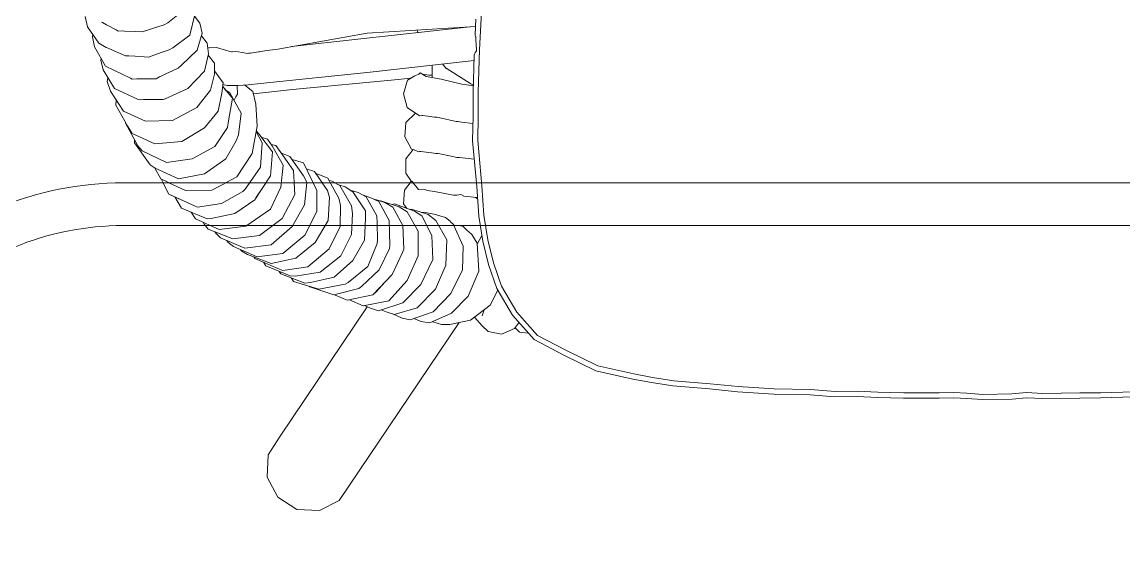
# Model space of a CAD drawing. Header units: centimetres. Extents: x 5488 to 20269, y -31398 to -19684.
# Drawn here: x 11406.94 to 11440.46, y -23804.68 to -23788.26 of the extents above; entities that cross this region are included whole.
import ezdxf

# ---------------------------------------------------------------- set-up
doc = ezdxf.new("R2010")
doc.units = ezdxf.units.CM
doc.set_wipeout_variables(frame=1)
doc.linetypes.add('DOT', pattern=[0.25, 0, -0.25])
doc.layers.add('wipeout', color=7, linetype='Continuous', true_color=0xffffff)
doc.layers.add('xxx_Auto_Kaplama_Ahşap Tarama', color=16, linetype='Continuous', lineweight=5)
doc.layers.add('xxx_Auto_Tefris_Tefris', color=32, linetype='Continuous', lineweight=15)

# ---------------------------------------------------------------- blocks, each defined once
blk = doc.blocks.new('uyt6ueueyu')
at = {"linetype": 'DOT'}
blk.add_wipeout([(-901.908, 523.87), (-841.908, 523.87), (-834.837, 520.941), (-831.908, 513.87), (-831.908, 451.684), (-834.837, 446.799), (-841.908, 443.87), (-901.908, 443.87), (-908.979, 446.799), (-911.908, 453.87), (-911.908, 513.87), (-908.979, 520.941)], dxfattribs=at).dxf.layer = 'wipeout'
at = {"color": 0}
for points in [[(-901.908, 523.87), (-841.908, 523.87, -0.414214), (-831.908, 513.87), (-831.908, 453.87, -0.414214), (-841.908, 443.87), (-901.908, 443.87, -0.414214), (-911.908, 453.87), (-911.908, 513.87, -0.414214)], [(-901.908, 522.57), (-841.908, 522.57, -0.414214), (-833.208, 513.87), (-833.208, 453.87, -0.414214), (-841.908, 445.17), (-901.908, 445.17, -0.414214), (-910.608, 453.87), (-910.608, 513.87, -0.414214)]]:
    blk.add_lwpolyline(points, format="xyb", close=True, dxfattribs=at)
blk = doc.blocks.new('trtetre')
at = {"color": 0, "linetype": 'ByBlock'}
for points in [[(448.233, 28.192), (448.171, 29.349)], [(456.731, 29.005), (456.9, 29.213)], [(457.036, 28.642), (456.886, 29.271)], [(457.708, 29.018), (457.252, 29.378)], [(460.224, 29.21), (460.149, 28.887)], [(448.362, 28.646), (448.337, 29.12)], [(451.645, 28.695), (448.349, 28.899)], [(448.499, 28.889), (448.612, 28.877)], [(451.926, 28.516), (448.612, 28.877)], [(448.775, 28.859), (448.786, 28.872)], [(448.799, 28.857), (448.811, 28.87)], [(456.731, 29.005), (456.665, 28.698)], [(457.708, 29.018), (457.824, 28.956)], [(457.824, 28.956), (458.049, 28.885)], [(458.05, 28.885), (458.203, 28.835)], [(458.39, 28.773), (458.204, 28.835)], [(459.575, 28.955), (459.277, 28.796)], [(459.575, 28.955), (459.694, 29.019)], [(459.729, 29.037), (459.694, 29.019)], [(459.809, 28.398), (460.149, 28.887)], [(448.324, 28.192), (448.34, 28.494)], [(448.345, 28.589), (448.339, 28.566)], [(448.339, 28.566), (448.339, 28.531)], [(448.339, 28.531), (448.34, 28.494)], [(448.345, 28.589), (448.346, 28.592)], [(448.346, 28.592), (448.362, 28.646)], [(450.092, 28.716), (450.136, 28.788)], [(451.645, 28.695), (454.362, 28.216)], [(451.926, 28.516), (453.949, 28.289)], [(456.51, 28.396), (456.687, 28.622)], [(456.82, 28.177), (456.665, 28.698)], [(457.557, 28.253), (457.036, 28.642)], [(458.39, 28.773), (458.398, 28.77)], [(458.49, 28.736), (458.398, 28.77)], [(458.698, 28.747), (458.49, 28.736)], [(459.017, 28.764), (458.698, 28.747)], [(459.017, 28.764), (459.087, 28.767)], [(459.216, 28.764), (459.087, 28.767)], [(459.277, 28.796), (459.216, 28.764)], [(459.941, 28.286), (460.004, 28.589)], [(459.995, 28.667), (460.004, 28.589)], [(448.266, 26.904), (448.233, 28.192)], [(448.324, 28.192), (448.322, 28.157)], [(448.344, 28.131), (448.322, 28.157)], [(454.362, 28.216), (454.687, 28.169)], [(454.687, 28.169), (454.888, 28.14)], [(455.826, 28.142), (455.954, 28.186)], [(455.954, 28.186), (456.228, 28.268)], [(456.228, 28.268), (456.444, 28.25)], [(456.454, 28.251), (456.444, 28.25)], [(456.454, 28.251), (456.458, 28.251)], [(456.494, 28.259), (456.458, 28.251)], [(456.472, 28.074), (456.51, 28.396)], [(457.296, 27.723), (456.82, 28.177)], [(457.557, 28.253), (457.668, 28.191)], [(457.855, 28.132), (457.668, 28.191)], [(459.303, 28.145), (459.524, 28.242)], [(459.589, 28.267), (459.524, 28.242)], [(459.809, 28.398), (459.589, 28.267)], [(459.941, 28.286), (459.602, 27.697)], [(448.35, 28.125), (448.344, 28.131)], [(448.35, 28.125), (448.358, 28.115)], [(448.387, 28.033), (448.358, 28.115)], [(448.387, 28.033), (448.391, 28.022)], [(448.42, 26.901), (448.391, 28.022)], [(451.557, 27.516), (448.395, 27.871)], [(454.888, 28.14), (454.923, 28.135)], [(454.947, 28.131), (454.923, 28.135)], [(454.947, 28.131), (455.199, 28.095)], [(455.199, 28.095), (455.243, 28.089)], [(455.243, 28.089), (455.279, 28.083)], [(455.332, 28.095), (455.279, 28.083)], [(455.332, 28.095), (455.559, 28.132)], [(455.559, 28.132), (455.64, 28.144)], [(455.64, 28.144), (455.738, 28.127)], [(455.761, 28.129), (455.738, 28.127)], [(455.761, 28.129), (455.77, 28.128)], [(455.826, 28.142), (455.77, 28.128)], [(456.292, 27.791), (456.482, 28.029)], [(456.594, 27.542), (456.472, 28.074)], [(458.053, 28.062), (457.855, 28.132)], [(458.053, 28.062), (458.217, 28.004)], [(458.301, 27.97), (458.217, 28.004)], [(458.432, 27.977), (458.301, 27.97)], [(458.7, 27.995), (458.432, 27.977)], [(458.7, 27.995), (458.895, 28.007)], [(458.999, 28.007), (458.895, 28.007)], [(459.087, 28.049), (458.999, 28.007)], [(459.303, 28.145), (459.087, 28.048)], [(459.677, 27.581), (459.747, 27.882)], [(459.742, 27.94), (459.747, 27.882)], [(448.492, 27.163), (449.242, 27.635)], [(449.212, 27.616), (449.239, 27.628)], [(449.239, 27.628), (449.351, 27.764)], [(449.668, 27.728), (449.669, 27.569)], [(449.669, 27.569), (449.669, 27.348)], [(449.856, 27.379), (450.035, 27.497)], [(450.035, 27.497), (450.046, 27.485)], [(451.557, 27.516), (454.894, 27.17)], [(456.027, 27.187), (456.288, 27.55)], [(456.292, 27.791), (456.287, 27.454)], [(457.1, 27.013), (456.594, 27.542)], [(457.296, 27.723), (457.399, 27.635)], [(457.399, 27.635), (457.592, 27.544)], [(457.592, 27.544), (457.749, 27.47)], [(458.842, 27.328), (459.602, 27.697)], [(459.677, 27.581), (459.332, 27.018)], [(448.414, 27.121), (448.492, 27.163)], [(448.763, 27.147), (449.397, 27.301)], [(449.397, 27.301), (449.856, 27.379)], [(449.669, 27.423), (449.672, 27.423)], [(449.766, 27.417), (449.672, 27.423)], [(449.958, 27.456), (449.766, 27.417)], [(449.958, 27.456), (449.998, 27.473)], [(450.046, 27.485), (450.071, 27.457)], [(450.094, 27.447), (450.071, 27.457)], [(450.094, 27.447), (450.199, 27.401)], [(450.419, 27.265), (450.199, 27.401)], [(450.341, 27.328), (450.322, 27.325)], [(450.341, 27.328), (450.699, 27.294)], [(450.541, 26.852), (450.419, 27.265)], [(453.922, 26.984), (450.699, 27.294)], [(455.265, 27.131), (454.894, 27.17)], [(456.027, 27.187), (456.062, 26.875)], [(456.412, 26.961), (456.287, 27.454)], [(457.952, 27.374), (457.749, 27.47)], [(457.952, 27.374), (457.964, 27.368)], [(458.069, 27.311), (457.964, 27.368)], [(458.213, 27.314), (458.069, 27.311)], [(458.491, 27.314), (458.213, 27.314)], [(458.491, 27.314), (458.648, 27.315)], [(458.79, 27.304), (458.648, 27.315)], [(458.842, 27.328), (458.79, 27.304)], [(459.555, 27.229), (459.458, 26.936)], [(459.532, 27.345), (459.555, 27.229)], [(448.266, 26.18), (448.266, 26.904)], [(448.415, 27.095), (448.763, 27.147)], [(448.42, 26.176), (448.42, 26.901)], [(450.425, 26.434), (450.541, 26.852)], [(453.922, 26.984), (455.104, 26.855)], [(455.037, 26.544), (455.119, 26.924)], [(455.119, 26.924), (455.367, 27.122)], [(455.568, 27.103), (455.265, 27.131)], [(455.474, 26.27), (455.821, 26.884)], [(455.568, 27.103), (455.908, 27.108)], [(455.599, 27.104), (455.588, 26.848)], [(455.638, 26.761), (455.588, 26.848)], [(455.74, 26.72), (455.988, 27.012)], [(455.947, 26.963), (455.821, 26.884)], [(455.908, 27.108), (456.033, 27.139)], [(455.936, 26.946), (456.04, 27.076)], [(456.181, 26.327), (456.062, 26.875)], [(456.829, 26.442), (456.412, 26.961)], [(457.815, 26.695), (457.1, 27.013)], [(459.332, 27.018), (458.628, 26.695)], [(459.458, 26.936), (459.061, 26.324)], [(455.037, 26.544), (454.995, 25.867)], [(455.638, 26.761), (455.693, 26.658)], [(455.86, 26.034), (455.74, 26.72)], [(457.815, 26.695), (457.855, 26.678)], [(458.041, 26.678), (457.855, 26.678)], [(458.437, 26.679), (458.041, 26.679)], [(458.437, 26.679), (458.447, 26.679)], [(458.555, 26.676), (458.447, 26.679)], [(458.628, 26.695), (458.555, 26.676)], [(459.291, 26.509), (458.927, 25.865)], [(459.282, 26.665), (459.291, 26.509)], [(448.283, 25.439), (448.266, 26.18)], [(448.437, 25.428), (448.42, 26.176)], [(449.805, 26.176), (449.601, 26.144)], [(449.805, 26.176), (449.963, 26.193)], [(449.957, 26.193), (449.971, 26.198)], [(449.971, 26.198), (450.055, 26.187)], [(450.16, 26.257), (450.055, 26.188)], [(450.173, 26.266), (450.16, 26.257)], [(450.173, 26.266), (450.425, 26.434)], [(450.18, 26.27), (450.467, 25.983)], [(455.564, 25.609), (455.474, 26.27)], [(456.595, 25.822), (456.181, 26.327)], [(457.571, 26.041), (456.829, 26.442)], [(459.061, 26.324), (458.389, 26.027)], [(448.772, 25.992), (448.425, 25.953)], [(448.842, 26.002), (448.772, 25.992)], [(448.879, 26.008), (448.842, 26.002)], [(448.879, 26.008), (448.921, 26.014)], [(448.921, 26.014), (448.938, 26.014)], [(449.478, 26.139), (448.938, 26.014)], [(449.478, 26.139), (449.476, 26.138)], [(449.529, 26.141), (449.478, 26.139)], [(449.529, 26.141), (449.601, 26.144)], [(450.498, 25.55), (450.467, 25.983)], [(454.995, 25.867), (455.147, 25.039)], [(455.86, 26.034), (455.895, 25.832)], [(456.284, 25.249), (455.895, 25.832)], [(457.283, 25.401), (456.595, 25.822)], [(458.389, 26.027), (457.571, 26.041)], [(459.001, 25.966), (458.625, 25.27)], [(458.927, 25.865), (458.794, 25.647)], [(459, 25.993), (459.001, 25.966)], [(450.294, 25.17), (450.498, 25.55)], [(454.943, 25.64), (454.526, 25.087)], [(454.868, 25.541), (454.679, 25.474)], [(455.025, 25.704), (454.841, 25.365)], [(454.943, 25.64), (455.021, 25.73)], [(455.564, 25.609), (455.63, 25.425)], [(458.794, 25.647), (458.101, 25.338)], [(448.16, 24.054), (448.283, 25.439)], [(448.313, 24.036), (448.437, 25.428)], [(450.108, 25.099), (450.216, 25.147)], [(450.216, 25.147), (450.249, 25.16)], [(450.472, 24.875), (450.249, 25.16)], [(450.257, 25.15), (450.294, 25.17)], [(454.535, 25.276), (454.199, 24.681)], [(454.269, 25.073), (454.428, 25.285)], [(454.562, 25.314), (454.428, 25.285)], [(454.679, 25.474), (454.535, 25.276)], [(454.841, 25.365), (454.89, 24.624)], [(455.945, 24.875), (455.63, 25.425)], [(456.969, 24.875), (456.284, 25.249)], [(458.101, 25.338), (457.283, 25.401)], [(458.722, 25.368), (458.247, 24.694)], [(458.625, 25.27), (458.488, 25.119)], [(458.72, 25.447), (458.722, 25.368)], [(448.387, 24.865), (448.839, 24.915)], [(448.839, 24.915), (448.877, 24.917)], [(448.877, 24.917), (448.915, 24.919)], [(449.089, 24.955), (448.915, 24.919)], [(449.089, 24.955), (449.489, 25.044)], [(449.489, 25.044), (449.559, 25.043)], [(449.559, 25.043), (449.619, 25.046)], [(449.693, 25.055), (449.619, 25.046)], [(449.693, 25.055), (450.014, 25.099)], [(450.014, 25.099), (450.028, 25.1)], [(450.028, 25.1), (450.053, 25.105)], [(450.053, 25.105), (450.085, 25.089)], [(450.108, 25.099), (450.085, 25.089)], [(450.472, 24.875), (450.468, 24.44)], [(453.999, 24.95), (453.586, 24.363)], [(453.931, 24.854), (453.587, 24.754)], [(454.269, 25.073), (453.887, 24.523)], [(454.251, 25.047), (453.999, 24.95)], [(454.526, 25.087), (454.588, 24.36)], [(455.147, 25.039), (455.611, 24.334)], [(456.591, 24.423), (455.945, 24.875)], [(457.749, 24.761), (456.969, 24.875)], [(458.488, 25.119), (457.749, 24.761)], [(453.248, 24.49), (452.856, 23.915)], [(453.453, 24.483), (453.181, 23.918)], [(453.497, 24.572), (453.248, 24.49)], [(453.453, 24.483), (453.587, 24.754)], [(453.887, 24.523), (453.85, 23.797)], [(454.199, 24.681), (454.267, 24.014)], [(454.89, 24.624), (455.358, 23.954)], [(458.092, 24.593), (457.381, 24.269)], [(457.923, 24.272), (458.117, 24.609)], [(458.247, 24.694), (458.092, 24.593)], [(450.164, 24.049), (450.277, 24.186)], [(450.277, 24.186), (450.293, 24.187)], [(450.293, 24.187), (450.468, 24.44)], [(450.312, 24.196), (450.305, 24.204)], [(450.506, 23.921), (450.312, 24.196)], [(452.473, 24.067), (452.714, 24.195)], [(452.843, 24.291), (452.507, 23.677)], [(452.806, 24.223), (452.714, 24.195)], [(452.843, 24.291), (453.111, 24.4)], [(453.207, 24.43), (453.111, 24.4)], [(453.481, 24.168), (453.586, 24.363)], [(453.481, 24.168), (453.548, 23.475)], [(454.588, 24.36), (455.031, 23.688)], [(455.611, 24.334), (456.367, 23.928)], [(457.381, 24.269), (456.591, 24.423)], [(457.173, 23.913), (457.923, 24.272)], [(457.675, 23.807), (457.912, 24.267)], [(448.097, 23.16), (448.16, 24.054)], [(448.251, 23.135), (448.313, 24.036)], [(449.021, 23.776), (449.597, 23.88)], [(449.597, 23.88), (449.816, 23.91)], [(449.816, 23.91), (449.861, 23.932)], [(449.861, 23.932), (450.079, 23.947)], [(450.079, 23.947), (450.081, 23.947)], [(450.081, 23.947), (450.164, 24.049)], [(450.541, 23.505), (450.506, 23.921)], [(451.681, 23.718), (451.924, 23.857)], [(452.086, 23.878), (451.7, 23.298)], [(452.161, 23.925), (451.924, 23.857)], [(452.317, 24.022), (452.086, 23.878)], [(452.473, 24.067), (452.118, 23.444)], [(452.508, 24.086), (452.317, 24.022)], [(452.791, 23.705), (452.856, 23.915)], [(453.181, 23.918), (453.175, 23.273)], [(454.267, 24.014), (454.589, 23.344)], [(454.824, 24.002), (454.86, 23.946)], [(454.86, 23.946), (454.923, 23.849)], [(454.923, 23.849), (455.022, 23.695)], [(455.424, 23.887), (455.358, 23.954)], [(455.424, 23.887), (456.08, 23.518)], [(456.367, 23.928), (457.173, 23.913)], [(456.903, 23.449), (457.675, 23.807)], [(457.489, 23.714), (457.675, 23.807)], [(448.287, 23.659), (448.353, 23.704)], [(448.29, 23.696), (448.312, 23.7)], [(448.312, 23.7), (448.701, 23.74)], [(448.701, 23.74), (448.795, 23.793)], [(448.795, 23.793), (448.914, 23.775)], [(448.914, 23.775), (448.972, 23.769)], [(448.977, 23.77), (448.972, 23.769)], [(448.977, 23.77), (449.021, 23.776)], [(450.815, 23.506), (450.207, 23.284)], [(450.541, 23.505), (450.434, 23.367)], [(451.235, 23.597), (450.668, 23.419)], [(450.815, 23.506), (450.885, 23.488)], [(450.862, 23.411), (451.104, 23.553)], [(451.292, 23.584), (450.973, 23)], [(451.495, 23.676), (451.104, 23.553)], [(451.235, 23.597), (451.24, 23.596)], [(451.292, 23.584), (451.535, 23.695)], [(451.681, 23.718), (451.355, 23.142)], [(451.786, 23.778), (451.535, 23.695)], [(452.455, 23.461), (452.507, 23.677)], [(452.791, 23.705), (452.828, 23.001)], [(453.548, 23.475), (453.929, 22.815)], [(453.85, 23.797), (454.234, 23.065)], [(455.022, 23.695), (455.048, 23.655)], [(455.048, 23.655), (455.066, 23.626)], [(455.066, 23.626), (455.672, 23.214)], [(456.08, 23.518), (456.807, 23.409)], [(457.054, 23.519), (457.489, 23.714)], [(457.291, 23.375), (457.495, 23.717)], [(447.974, 22.416), (448.097, 23.16)], [(448.126, 22.378), (448.251, 23.135)], [(449.607, 23.2), (449.261, 23.09)], [(449.561, 23.006), (449.794, 23.18)], [(449.607, 23.2), (449.777, 23.229)], [(449.985, 23.142), (449.683, 22.544)], [(449.777, 23.229), (449.913, 23.253)], [(450.298, 23.343), (449.794, 23.18)], [(449.991, 23.243), (449.913, 23.253)], [(449.985, 23.142), (450.207, 23.284)], [(450.424, 23.261), (450.093, 22.679)], [(450.298, 23.343), (450.345, 23.334)], [(450.424, 23.261), (450.668, 23.419)], [(450.862, 23.411), (450.565, 22.849)], [(451.355, 23.142), (451.339, 22.917)], [(451.696, 23.068), (451.7, 23.298)], [(452.089, 23.215), (452.118, 23.444)], [(452.089, 23.215), (452.123, 22.576)], [(452.455, 23.461), (452.471, 22.822)], [(453.175, 23.273), (453.544, 22.56)], [(454.589, 23.344), (455.336, 22.832)], [(455.672, 23.214), (456.391, 23.061)], [(456.51, 23.055), (457.291, 23.375)], [(456.807, 23.409), (456.903, 23.449)], [(456.865, 23.056), (457, 23.256)], [(448.607, 22.703), (448.738, 22.832)], [(449.017, 22.875), (448.727, 22.223)], [(448.738, 22.832), (448.876, 22.848)], [(448.876, 22.848), (448.989, 22.86)], [(449.014, 22.869), (448.989, 22.86)], [(449.03, 22.886), (449.017, 22.875)], [(449.034, 22.889), (449.03, 22.886)], [(449.034, 22.889), (449.108, 22.965)], [(449.118, 22.98), (449.108, 22.965)], [(449.118, 22.98), (449.261, 23.09)], [(449.561, 23.006), (449.219, 22.412)], [(450.565, 22.849), (450.534, 22.128)], [(450.973, 23), (450.952, 22.25)], [(451.339, 22.917), (451.336, 22.414)], [(451.696, 23.068), (451.725, 22.402)], [(452.471, 22.822), (452.801, 22.139)], [(452.828, 23.001), (453.223, 22.334)], [(453.929, 22.815), (454.568, 22.265)], [(454.234, 23.065), (454.918, 22.543)], [(455.336, 22.832), (456.149, 22.73)], [(456.149, 22.73), (456.865, 23.056)], [(456.391, 23.061), (456.51, 23.055)], [(456.48, 22.737), (456.605, 22.891)], [(456.605, 22.891), (456.647, 22.957)], [(448.152, 22.538), (448.156, 22.537)], [(448.156, 22.537), (448.165, 22.532)], [(448.165, 22.532), (448.166, 22.529)], [(448.166, 22.53), (448.294, 22.298)], [(448.465, 22.58), (448.295, 22.316)], [(448.554, 22.657), (448.465, 22.58)], [(448.554, 22.657), (448.607, 22.703)], [(449.683, 22.544), (449.65, 21.814)], [(450.093, 22.679), (450.09, 21.923)], [(452.123, 22.576), (452.451, 21.927)], [(453.544, 22.56), (454.208, 21.999)], [(454.918, 22.543), (455.727, 22.443)], [(455.369, 22.159), (456.11, 22.479)], [(455.727, 22.443), (456.48, 22.737)], [(456.11, 22.479), (456.253, 22.613)], [(456.253, 22.613), (456.281, 22.659)], [(447.804, 21.72), (447.974, 22.416)], [(447.953, 21.669), (448.126, 22.378)], [(448.295, 22.316), (448.251, 21.457)], [(448.727, 22.223), (448.741, 21.502)], [(449.219, 22.412), (449.25, 21.643)], [(450.57, 22.028), (450.534, 22.128)], [(450.964, 22.149), (450.952, 22.25)], [(450.964, 22.149), (451.284, 21.507)], [(451.336, 22.414), (451.338, 22.307)], [(451.338, 22.307), (451.629, 21.607)], [(451.725, 22.402), (452.078, 21.781)], [(452.801, 22.139), (453.451, 21.597)], [(453.223, 22.334), (453.815, 21.854)], [(454.568, 22.265), (455.369, 22.159)], [(454.995, 21.897), (455.715, 22.211)], [(455.715, 22.211), (455.873, 22.329)], [(455.873, 22.329), (455.91, 22.393)], [(449.65, 21.814), (450.009, 21.058)], [(450.09, 21.923), (450.426, 21.179)], [(450.57, 22.028), (450.879, 21.38)], [(452.451, 21.927), (453.071, 21.435)], [(453.815, 21.854), (454.562, 21.691)], [(454.208, 21.999), (454.995, 21.897)], [(454.362, 21.54), (455.066, 21.85)], [(454.562, 21.691), (455.285, 21.965)], [(455.066, 21.85), (455.098, 21.894)], [(455.285, 21.965), (455.462, 22.068)], [(455.462, 22.068), (455.495, 22.115)], [(447.564, 21.01), (447.804, 21.72)], [(447.706, 20.939), (447.953, 21.669)], [(448.251, 21.457), (448.577, 20.704)], [(448.741, 21.502), (449.098, 20.785)], [(449.25, 21.643), (449.569, 20.911)], [(451.284, 21.507), (451.818, 20.994)], [(451.629, 21.607), (452.224, 21.115)], [(452.078, 21.781), (452.653, 21.282)], [(453.451, 21.597), (454.211, 21.483)], [(453.992, 21.318), (454.728, 21.621)], [(454.211, 21.483), (454.362, 21.54)], [(454.274, 21.378), (454.324, 21.455)], [(454.728, 21.621), (454.796, 21.731)], [(450.426, 21.179), (450.988, 20.562)], [(450.879, 21.38), (450.89, 21.362)], [(450.89, 21.362), (451.47, 20.742)], [(451.103, 21.135), (451.382, 20.828)], [(452.653, 21.282), (453.37, 21.118)], [(453.071, 21.435), (453.839, 21.309)], [(453.118, 20.919), (453.882, 21.149)], [(453.37, 21.118), (453.541, 21.098)], [(453.541, 21.098), (454.274, 21.378)], [(453.839, 21.309), (453.992, 21.318)], [(453.882, 21.149), (453.947, 21.253)], [(447.097, 20.219), (447.564, 21.01)], [(447.224, 20.122), (447.706, 20.939)], [(447.672, 20.88), (447.906, 20.426)], [(449.098, 20.785), (449.636, 20.224)], [(449.569, 20.911), (450.122, 20.35)], [(450.009, 21.058), (450.564, 20.501)], [(451.382, 20.828), (451.47, 20.742)], [(451.818, 20.994), (451.9, 20.938)], [(451.9, 20.938), (452.661, 20.741)], [(452.314, 21.069), (452.224, 21.115)], [(452.314, 21.069), (453.118, 20.919)], [(452.661, 20.741), (453.393, 20.988)], [(453.393, 20.988), (453.41, 21.007)], [(448.577, 20.704), (449.08, 20.184)], [(450.564, 20.501), (451.298, 20.258)], [(450.988, 20.562), (451.771, 20.411)], [(451.47, 20.742), (452.253, 20.576)], [(451.771, 20.411), (452.186, 20.591)], [(452.253, 20.576), (452.643, 20.746)], [(446.463, 19.508), (447.097, 20.219)], [(446.562, 19.38), (447.224, 20.122)], [(447.906, 20.426), (448.502, 19.975)], [(448.087, 20.289), (448.149, 20.1)], [(449.08, 20.184), (449.735, 19.886)], [(449.636, 20.224), (450.333, 19.977)], [(450.122, 20.35), (450.821, 20.147)], [(450.584, 20.03), (450.868, 20.161)], [(450.821, 20.147), (451.072, 20.221)], [(451.072, 20.221), (451.224, 20.283)], [(451.298, 20.258), (451.547, 20.338)], [(451.547, 20.338), (451.729, 20.419)], [(447.032, 19.907), (447.042, 19.879)], [(447.042, 19.879), (447.164, 19.717)], [(447.97, 19.629), (448.143, 19.8)], [(448.143, 19.8), (448.381, 20.067)], [(448.502, 19.975), (449.129, 19.838)], [(449.129, 19.838), (449.383, 19.836)], [(449.383, 19.836), (449.653, 19.924)], [(450.012, 19.929), (449.735, 19.886)], [(450.012, 19.929), (450.216, 20.019)], [(450.333, 19.977), (450.584, 20.03)], [(445.587, 19.054), (446.463, 19.508)], [(446.735, 19.574), (447.009, 19.607)], [(447.009, 19.607), (447.148, 19.737)], [(447.164, 19.717), (447.555, 19.545)], [(447.555, 19.545), (447.97, 19.629)], [(445.662, 18.912), (446.562, 19.38)], [(444.634, 18.586), (445.587, 19.054)], [(444.691, 18.436), (445.662, 18.912)], [(443.531, 18.336), (444.634, 18.586)], [(441.214, 18.038), (442.321, 18.13)], [(442.321, 18.13), (442.966, 18.227)], [(442.966, 18.227), (443.531, 18.336)], [(442.997, 18.072), (443.568, 18.182)], [(443.568, 18.182), (444.691, 18.436)], [(428.324, 17.797), (429.342, 17.764)], [(431.101, 17.743), (431.586, 17.769)], [(431.586, 17.769), (432.032, 17.729)], [(433.405, 17.75), (433.798, 17.769)], [(433.798, 17.769), (434.244, 17.76)], [(435.324, 17.761), (436.109, 17.78)], [(436.109, 17.78), (436.739, 17.81)], [(436.739, 17.81), (437.411, 17.803)], [(437.411, 17.803), (438.156, 17.864)], [(438.156, 17.864), (439.265, 17.882)], [(439.265, 17.882), (440.359, 17.954)], [(439.275, 17.725), (440.376, 17.797)], [(440.359, 17.954), (441.214, 18.038)], [(440.376, 17.797), (441.233, 17.881)], [(441.233, 17.881), (442.344, 17.974)], [(442.344, 17.974), (442.997, 18.072)], [(428.322, 17.64), (429.339, 17.606)], [(429.339, 17.606), (429.965, 17.604)], [(429.342, 17.764), (429.965, 17.761)], [(429.965, 17.761), (431.101, 17.743)], [(429.965, 17.604), (431.105, 17.586)], [(431.105, 17.586), (431.585, 17.611)], [(431.585, 17.611), (432.025, 17.572)], [(432.025, 17.572), (432.921, 17.555)], [(432.032, 17.729), (432.914, 17.713)], [(432.914, 17.713), (433.405, 17.75)], [(432.921, 17.555), (433.417, 17.593)], [(433.417, 17.593), (433.802, 17.612)], [(433.802, 17.612), (434.245, 17.602)], [(434.244, 17.76), (435.324, 17.761)], [(434.245, 17.602), (435.329, 17.604)], [(435.329, 17.604), (436.117, 17.623)], [(436.117, 17.623), (436.745, 17.652)], [(436.745, 17.652), (437.42, 17.645)], [(437.42, 17.645), (438.167, 17.706)], [(438.167, 17.706), (439.275, 17.725)]]:
    blk.add_lwpolyline(points, dxfattribs=at)
at = {"color": 0}
for points in [[(451.643, 20.38), (454.293, 16.447)], [(448.848, 19.9), (452.493, 14.49)], [(454.658, 15.876), (454.293, 16.447)], [(454.684, 15.195), (454.658, 15.876)], [(454.364, 14.588), (454.684, 15.195)], [(452.493, 14.49), (453.099, 14.181)], [(453.784, 14.217), (454.364, 14.588)], [(453.784, 14.217), (453.099, 14.181)]]:
    blk.add_lwpolyline(points, dxfattribs=at)
blk = doc.blocks.new('koltukrewrweewr')
at = {"xscale": -1, "rotation": 270}
blk.add_blockref('trtetre', (-925.958, -51.65), dxfattribs=at)

msp = doc.modelspace()

# ---------------------------------------------------------------- block references
at = {"layer": 'xxx_Auto_Tefris_Tefris', "rotation": 270}
msp.add_blockref('uyt6ueueyu', (10956.147, -24705.06), dxfattribs=at)

# ---------------------------------------------------------------- next in the draw order: hatches: boundary and pattern name
at = {"layer": 'xxx_Auto_Kaplama_Ahşap Tarama'}
h = msp.add_hatch(dxfattribs=at)
h.set_pattern_fill('AR-CONC', color=256, scale=0.5)
h.set_pattern_definition([(50, (809.53, -3617.59), (91.09233, -7.96954), [9.525, -104.775]), (355, (809.53, -3617.59), (-17.6217, 95.52842), [7.62, -83.8203]), (100.45144, (817.12, -3618.255), (73.47062, 87.55888), [8.095, -89.04512]), (46.1842, (809.53, -3592.19), (135.5395, -21.02116), [14.2875, -157.1625]), (96.63556, (820.83, -3593.94), (118.70207, 123.71306), [12.1425, -133.5678]), (351.18415, (809.53, -3592.19), (118.70207, 123.71306), [11.43, -125.72987]), (21, (822.23, -3598.54), (75.8072, -51.1326), [9.525, -104.775]), (326, (822.23, -3598.54), (30.901, 92.09398), [7.62, -83.82]), (71.45144, (828.55, -3602.8), (106.7082, 40.96138), [8.095, -89.04497]), (37.5, (809.53, -3617.59), (1.5443, 42.27752), [0, -82.804, 0, -85.09, 0, -84.1375]), (7.5, (809.53, -3617.59), (33.40983, 50.09029), [0, -48.514, 0, -80.899, 0, -32.0675]), (327.5, (781.21, -3617.59), (67.795298, -2.864372), [0, -31.75, 0, -99.06, 0, -131.445]), (317.5, (768.51, -3617.59), (74.06459, 12.71325), [0, -41.275, 0, -65.786, 0, -93.345])])
edge = h.paths.add_edge_path()
edge.add_line((9312.934, -27555.319), (9330.626, -27555.319))
edge.add_arc((9330.626, -27548.319), 7, 270, 349.5592)
edge.add_arc((-12655703.852, 2009176.564), 12827763.879, 350.8642093147, 350.8644691226)
edge.add_line((9346.746, -27492.157), (9332.45, -27492.157))
edge.add_line((9332.45, -27492.157), (9332.449, -27061.102))
edge.add_line((9332.449, -27061.102), (9346.746, -27061.102))
edge.add_arc((-12660642.429, -2064524.007), 12832765.905, 9.1355309233, 9.1357906395)
edge.add_arc((9330.626, -27004.939), 7, 10.4408, 90)
edge.add_line((9330.626, -26997.939), (9312.934, -26997.939))
edge.add_arc((9312.934, -27004.939), 7, 90, 170.4864)
edge.add_arc((10864.464, -27276.629), 1582.138, 170.069442, 189.930558)
edge.add_arc((9312.934, -27548.319), 7, 189.5136, 270)

# ---------------------------------------------------------------- next in the draw order: block references
at = {"layer": 'xxx_Auto_Tefris_Tefris', "rotation": 90}
msp.add_blockref('koltukrewrweewr', (11817.43, -22891.342), dxfattribs=at)

doc.saveas('drawing.dxf')
